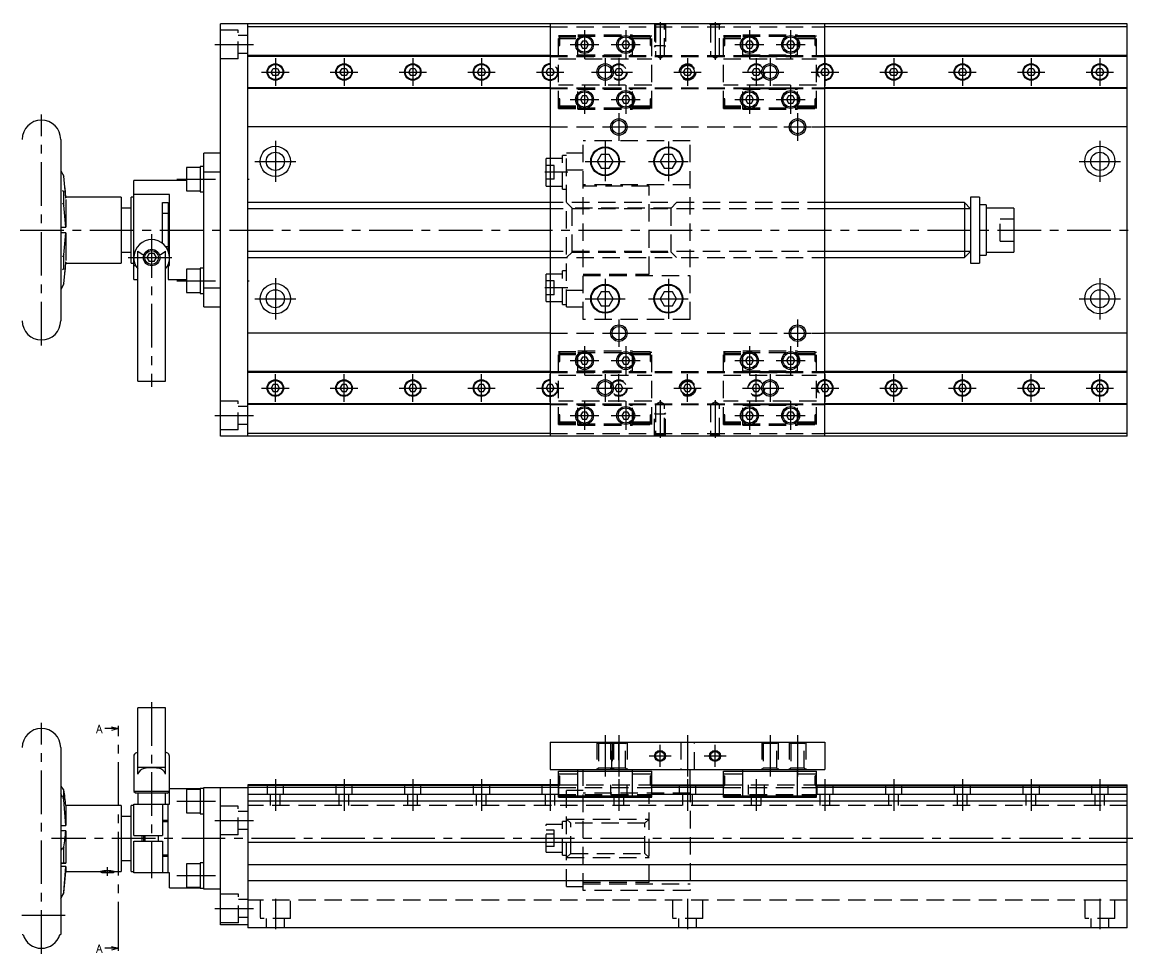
# Model space of a CAD drawing. Extents: x -2 to 669, y -8 to 347.
# Drawn here: x 264.4 to 668.5, y 8 to 347 of the extents above; entities that cross this region are included whole.
import ezdxf

# ---------------------------------------------------------------- set-up
doc = ezdxf.new("R2010")
doc.units = 0
doc.header["$LTSCALE"] = 0.5
doc.linetypes.add('CENTER', pattern=[50.8, 31.75, -6.35, 6.35, -6.35])
doc.linetypes.add('DASHED', pattern=[19.05, 12.7, -6.35])
for name, color, linetype in [('MSM_CENTER', 1, 'CENTER'), ('MSM_CONTINUOUS', 7, 'CONTINUOUS'), ('MSM_DASHED', 4, 'DASHED'), ('MSM_NARROW', 5, 'CONTINUOUS'), ('MSM_PART_NUMBER', 7, 'CONTINUOUS')]:
    doc.layers.add(name, color=color, linetype=linetype)
doc.styles.get("Standard").update_dxf_attribs({"font": 'txt.shx', "height": 3, "bigfont": 'bigfont.shx'})

msp = doc.modelspace()

# ---------------------------------------------------------------- linework, layer by layer
at = {"layer": 'MSM_CENTER'}
for p, q in [((469.03, 344.09), (469.03, 333.59)), ((484.03, 344.09), (484.03, 333.59)), ((496.53, 346.96), (496.53, 333.28)), ((516.53, 346.96), (516.53, 333.28)), ((529.03, 344.09), (529.03, 333.59)), ((544.03, 344.09), (544.03, 333.59)), ((460.1, 340.34), (459.55, 340.34)), ((493.5, 340.34), (492.95, 340.34)), ((520.1, 340.34), (519.55, 340.34)), ((553.5, 340.34), (552.95, 340.34)), ((334.53, 338.84), (348.53, 338.84)), ((463.78, 338.84), (474.28, 338.84)), ((478.78, 338.84), (489.28, 338.84)), ((523.78, 338.84), (534.28, 338.84)), ((538.78, 338.84), (549.28, 338.84)), ((356.53, 333.84), (356.53, 323.84)), ((381.53, 333.84), (381.53, 323.84)), ((406.53, 333.84), (406.53, 323.84)), ((431.53, 333.84), (431.53, 323.84)), ((456.53, 333.84), (456.53, 323.84)), ((476.53, 333.84), (476.53, 323.84)), ((481.53, 333.84), (481.53, 323.84)), ((506.53, 333.84), (506.53, 323.84)), ((531.53, 333.84), (531.53, 323.84)), ((536.53, 333.84), (536.53, 323.84)), ((556.53, 333.84), (556.53, 323.84)), ((581.53, 333.84), (581.53, 323.84)), ((606.53, 333.84), (606.53, 323.84)), ((631.53, 333.84), (631.53, 323.84)), ((656.53, 333.84), (656.53, 323.84)), ((351.53, 328.84), (361.53, 328.84)), ((376.53, 328.84), (386.53, 328.84)), ((401.53, 328.84), (411.53, 328.84)), ((426.53, 328.84), (436.53, 328.84)), ((451.53, 328.84), (461.53, 328.84)), ((471.53, 328.84), (486.53, 328.84)), ((501.53, 328.84), (511.53, 328.84)), ((526.53, 328.84), (541.53, 328.84)), ((551.53, 328.84), (561.53, 328.84)), ((576.53, 328.84), (586.53, 328.84)), ((601.53, 328.84), (611.53, 328.84)), ((626.53, 328.84), (636.53, 328.84)), ((651.53, 328.84), (661.53, 328.84)), ((469.03, 324.09), (469.03, 313.59)), ((484.03, 324.09), (484.03, 313.59)), ((529.03, 324.09), (529.03, 313.59)), ((544.03, 324.09), (544.03, 313.59)), ((460.1, 317.34), (459.55, 317.34)), ((463.78, 318.84), (474.28, 318.84)), ((478.78, 318.84), (489.28, 318.84)), ((493.5, 317.34), (492.95, 317.34)), ((520.1, 317.34), (519.55, 317.34)), ((523.78, 318.84), (534.28, 318.84)), ((538.78, 318.84), (549.28, 318.84)), ((553.5, 317.34), (552.95, 317.34)), ((271.43, 229.34), (271.43, 313.34)), ((481.53, 313.84), (481.53, 303.84)), ((546.53, 313.84), (546.53, 303.84)), ((476.53, 308.84), (486.53, 308.84)), ((541.53, 308.84), (551.53, 308.84)), ((356.53, 303.84), (356.53, 288.84)), ((476.53, 303.59), (476.53, 289.09)), ((499.53, 303.59), (499.53, 289.09)), ((656.53, 303.84), (656.53, 288.84)), ((349.03, 296.34), (364.03, 296.34)), ((469.28, 296.34), (483.78, 296.34)), ((492.28, 296.34), (506.78, 296.34)), ((649.03, 296.34), (664.03, 296.34)), ((462.9, 292.34), (454.65, 292.34)), ((320.7, 289.84), (334.7, 289.84)), ((346.53, 289.84), (347.03, 289.84)), ((212.88, 271.34), (668.53, 271.34)), ((311.53, 269.84), (311.53, 214.34)), ((303.03, 261.34), (320.03, 261.34)), ((320.7, 252.84), (334.7, 252.84)), ((346.53, 252.84), (347.03, 252.84)), ((356.53, 253.84), (356.53, 238.84)), ((476.53, 253.59), (476.53, 239.09)), ((499.53, 253.59), (499.53, 239.09)), ((656.53, 253.84), (656.53, 238.84)), ((462.9, 250.34), (454.65, 250.34)), ((349.03, 246.34), (364.03, 246.34)), ((469.28, 246.34), (483.78, 246.34)), ((492.28, 246.34), (506.78, 246.34)), ((649.03, 246.34), (664.03, 246.34)), ((481.53, 238.84), (481.53, 228.84)), ((546.53, 238.84), (546.53, 228.84)), ((476.53, 233.84), (486.53, 233.84)), ((541.53, 233.84), (551.53, 233.84)), ((469.03, 229.09), (469.03, 218.59)), ((484.03, 229.09), (484.03, 218.59)), ((529.03, 229.09), (529.03, 218.59)), ((544.03, 229.09), (544.03, 218.59)), ((460.1, 225.34), (459.55, 225.34)), ((463.78, 223.84), (474.28, 223.84)), ((478.78, 223.84), (489.28, 223.84)), ((493.5, 225.34), (492.95, 225.34)), ((520.1, 225.34), (519.55, 225.34)), ((523.78, 223.84), (534.28, 223.84)), ((538.78, 223.84), (549.28, 223.84)), ((553.5, 225.34), (552.95, 225.34)), ((356.53, 208.84), (356.53, 218.84)), ((381.53, 208.84), (381.53, 218.84)), ((406.53, 208.84), (406.53, 218.84)), ((431.53, 208.84), (431.53, 218.84)), ((456.53, 208.84), (456.53, 218.84)), ((476.53, 218.84), (476.53, 208.84)), ((481.53, 208.84), (481.53, 218.84)), ((506.53, 208.84), (506.53, 218.84)), ((531.53, 208.84), (531.53, 218.84)), ((536.53, 218.84), (536.53, 208.84)), ((556.53, 218.84), (556.53, 208.84)), ((581.53, 208.84), (581.53, 218.84)), ((606.53, 208.84), (606.53, 218.84)), ((631.53, 208.84), (631.53, 218.84)), ((656.53, 208.84), (656.53, 218.84)), ((351.53, 213.84), (361.53, 213.84)), ((376.53, 213.84), (386.53, 213.84)), ((401.53, 213.84), (411.53, 213.84)), ((426.53, 213.84), (436.53, 213.84)), ((451.53, 213.84), (461.53, 213.84)), ((471.53, 213.84), (486.53, 213.84)), ((501.53, 213.84), (511.53, 213.84)), ((526.53, 213.84), (541.53, 213.84)), ((551.53, 213.84), (561.53, 213.84)), ((576.53, 213.84), (586.53, 213.84)), ((601.53, 213.84), (611.53, 213.84)), ((626.53, 213.84), (636.53, 213.84)), ((651.53, 213.84), (661.53, 213.84)), ((469.03, 209.09), (469.03, 198.59)), ((484.03, 209.09), (484.03, 198.59)), ((496.53, 209.4), (496.53, 195.72)), ((516.53, 209.4), (516.53, 195.72)), ((529.03, 209.09), (529.03, 198.59)), ((544.03, 209.09), (544.03, 198.59)), ((334.53, 203.84), (348.53, 203.84)), ((460.1, 202.34), (459.55, 202.34)), ((463.78, 203.84), (474.28, 203.84)), ((478.78, 203.84), (489.28, 203.84)), ((493.5, 202.34), (492.95, 202.34)), ((520.1, 202.34), (519.55, 202.34)), ((523.78, 203.84), (534.28, 203.84)), ((538.78, 203.84), (549.28, 203.84)), ((553.5, 202.34), (552.95, 202.34)), ((311.53, 99.5), (311.53, 35.5)), ((271.43, 8), (271.43, 92)), ((299.43, 11.04), (299.43, 88.96)), ((476.53, 87.5), (476.53, 72.5)), ((481.53, 87.5), (481.53, 72.5)), ((506.53, 87.5), (506.53, 72.5)), ((536.53, 87.5), (536.53, 72.5)), ((546.53, 87.5), (546.53, 72.5)), ((496.53, 76), (496.53, 84)), ((516.53, 76), (516.53, 84)), ((492.53, 80), (500.53, 80)), ((512.53, 80), (520.53, 80)), ((356.53, 71.5), (356.53, 60)), ((381.53, 71.5), (381.53, 60)), ((406.53, 71.5), (406.53, 60)), ((431.53, 71.5), (431.53, 60)), ((456.53, 71.5), (456.53, 60)), ((460.1, 71), (459.55, 71)), ((481.53, 71.5), (481.53, 60)), ((493.5, 71), (492.95, 71)), ((506.53, 71.5), (506.53, 60)), ((520.1, 71), (519.55, 71)), ((531.53, 71.5), (531.53, 60)), ((553.5, 71), (552.95, 71)), ((556.53, 71.5), (556.53, 60)), ((581.53, 71.5), (581.53, 60)), ((606.53, 71.5), (606.53, 60)), ((631.53, 71.5), (631.53, 60)), ((656.53, 71.5), (656.53, 60)), ((320.7, 63.5), (334.7, 63.5)), ((334.53, 56.5), (348.53, 56.5)), ((668.53, 50), (275.13, 50)), ((295.43, 36.37), (295.43, 39.53)), ((320.7, 36.5), (334.7, 36.5)), ((334.53, 24.5), (348.58, 24.5)), ((356.53, 28), (356.53, 17)), ((506.53, 28), (506.53, 17)), ((656.53, 28), (656.53, 17)), ((213.43, 22), (280.43, 22))]:
    msp.add_line(p, q, dxfattribs=at)
at = {"layer": 'MSM_CONTINUOUS'}
for p, q in [((336.53, 196.34), (336.53, 346.34)), ((346.53, 346.34), (336.53, 346.34)), ((346.53, 196.34), (346.53, 346.34)), ((346.53, 346.29), (346.58, 346.29)), ((456.53, 345.34), (346.53, 345.34)), ((666.53, 346.34), (346.58, 346.34)), ((346.58, 346.34), (346.58, 346.29)), ((456.53, 346.34), (456.53, 196.34)), ((556.53, 196.34), (556.53, 346.34)), ((666.53, 345.34), (556.53, 345.34)), ((666.53, 196.34), (666.53, 346.34)), ((468.29, 340.12), (467.55, 338.84)), ((469.77, 340.12), (468.29, 340.12)), ((470.51, 338.84), (469.77, 340.12)), ((483.29, 340.12), (482.55, 338.84)), ((484.77, 340.12), (483.29, 340.12)), ((485.51, 338.84), (484.77, 340.12)), ((528.29, 340.12), (527.55, 338.84)), ((529.77, 340.12), (528.29, 340.12)), ((530.51, 338.84), (529.77, 340.12)), ((543.29, 340.12), (542.55, 338.84)), ((544.77, 340.12), (543.29, 340.12)), ((545.51, 338.84), (544.77, 340.12)), ((467.55, 338.84), (468.29, 337.56)), ((468.29, 337.56), (469.77, 337.56)), ((469.77, 337.56), (470.51, 338.84)), ((482.55, 338.84), (483.29, 337.56)), ((483.29, 337.56), (484.77, 337.56)), ((484.77, 337.56), (485.51, 338.84)), ((527.55, 338.84), (528.29, 337.56)), ((528.29, 337.56), (529.77, 337.56)), ((529.77, 337.56), (530.51, 338.84)), ((542.55, 338.84), (543.29, 337.56)), ((543.29, 337.56), (544.77, 337.56)), ((544.77, 337.56), (545.51, 338.84)), ((456.53, 334.84), (346.53, 334.84)), ((456.53, 334.54), (346.53, 334.54)), ((666.53, 334.84), (556.53, 334.84)), ((666.48, 334.54), (556.53, 334.54)), ((666.48, 322.84), (666.48, 334.84)), ((355.05, 328.84), (355.79, 330.12)), ((355.79, 327.56), (355.05, 328.84)), ((355.79, 330.12), (357.27, 330.12)), ((357.27, 327.56), (355.79, 327.56)), ((357.27, 330.12), (358.01, 328.84)), ((358.01, 328.84), (357.27, 327.56)), ((380.05, 328.84), (380.79, 330.12)), ((380.79, 327.56), (380.05, 328.84)), ((380.79, 330.12), (382.27, 330.12)), ((382.27, 327.56), (380.79, 327.56)), ((382.27, 330.12), (383.01, 328.84)), ((383.01, 328.84), (382.27, 327.56)), ((405.05, 328.84), (405.79, 330.12)), ((405.79, 327.56), (405.05, 328.84)), ((405.79, 330.12), (407.27, 330.12)), ((407.27, 327.56), (405.79, 327.56)), ((407.27, 330.12), (408.01, 328.84)), ((408.01, 328.84), (407.27, 327.56)), ((430.05, 328.84), (430.79, 330.12)), ((430.79, 327.56), (430.05, 328.84)), ((430.79, 330.12), (432.27, 330.12)), ((432.27, 327.56), (430.79, 327.56)), ((432.27, 330.12), (433.01, 328.84)), ((433.01, 328.84), (432.27, 327.56)), ((455.05, 328.84), (455.79, 330.12)), ((455.79, 327.56), (455.05, 328.84)), ((455.79, 330.12), (456.53, 330.12)), ((456.53, 327.56), (455.79, 327.56)), ((505.05, 328.84), (505.79, 330.12)), ((505.79, 327.56), (505.05, 328.84)), ((505.79, 330.12), (507.27, 330.12)), ((507.27, 327.56), (505.79, 327.56)), ((507.27, 330.12), (508.01, 328.84)), ((508.01, 328.84), (507.27, 327.56)), ((556.53, 330.12), (557.27, 330.12)), ((557.27, 327.56), (556.53, 327.56)), ((557.27, 330.12), (558.01, 328.84)), ((558.01, 328.84), (557.27, 327.56)), ((580.05, 328.84), (580.79, 330.12)), ((580.79, 327.56), (580.05, 328.84)), ((580.79, 330.12), (582.27, 330.12)), ((582.27, 327.56), (580.79, 327.56)), ((582.27, 330.12), (583.01, 328.84)), ((583.01, 328.84), (582.27, 327.56)), ((605.05, 328.84), (605.79, 330.12)), ((605.79, 327.56), (605.05, 328.84)), ((605.79, 330.12), (607.27, 330.12)), ((607.27, 327.56), (605.79, 327.56)), ((607.27, 330.12), (608.01, 328.84)), ((608.01, 328.84), (607.27, 327.56)), ((630.05, 328.84), (630.79, 330.12)), ((630.79, 327.56), (630.05, 328.84)), ((630.79, 330.12), (632.27, 330.12)), ((632.27, 327.56), (630.79, 327.56)), ((632.27, 330.12), (633.01, 328.84)), ((633.01, 328.84), (632.27, 327.56)), ((655.05, 328.84), (655.79, 330.12)), ((655.79, 327.56), (655.05, 328.84)), ((655.79, 330.12), (657.27, 330.12)), ((657.27, 327.56), (655.79, 327.56)), ((657.27, 330.12), (658.01, 328.84)), ((658.01, 328.84), (657.27, 327.56)), ((456.53, 323.14), (346.53, 323.14)), ((456.53, 322.84), (346.53, 322.84)), ((468.29, 320.12), (467.55, 318.84)), ((469.77, 320.12), (468.29, 320.12)), ((470.51, 318.84), (469.77, 320.12)), ((483.29, 320.12), (482.55, 318.84)), ((484.77, 320.12), (483.29, 320.12)), ((485.51, 318.84), (484.77, 320.12)), ((528.29, 320.12), (527.55, 318.84)), ((529.77, 320.12), (528.29, 320.12)), ((530.51, 318.84), (529.77, 320.12)), ((543.29, 320.12), (542.55, 318.84)), ((544.77, 320.12), (543.29, 320.12)), ((545.51, 318.84), (544.77, 320.12)), ((666.48, 323.14), (556.53, 323.14)), ((666.48, 322.84), (556.53, 322.84)), ((467.55, 318.84), (468.29, 317.56)), ((468.29, 317.56), (469.77, 317.56)), ((469.77, 317.56), (470.51, 318.84)), ((482.55, 318.84), (483.29, 317.56)), ((483.29, 317.56), (484.77, 317.56)), ((484.77, 317.56), (485.51, 318.84)), ((527.55, 318.84), (528.29, 317.56)), ((528.29, 317.56), (529.77, 317.56)), ((529.77, 317.56), (530.51, 318.84)), ((542.55, 318.84), (543.29, 317.56)), ((543.29, 317.56), (544.77, 317.56)), ((544.77, 317.56), (545.51, 318.84)), ((456.53, 308.84), (346.53, 308.84)), ((666.53, 308.84), (556.53, 308.84)), ((278.43, 304.34), (278.43, 238.34)), ((336.53, 299.34), (330.53, 299.34)), ((330.53, 243.34), (330.53, 299.34)), ((455.03, 287.34), (455.03, 297.34)), ((456.53, 297.34), (455.03, 297.34)), ((475.06, 298.88), (473.59, 296.34)), ((473.59, 296.34), (475.06, 293.8)), ((477.99, 298.88), (475.06, 298.88)), ((479.46, 296.34), (477.99, 298.88)), ((477.99, 293.8), (479.46, 296.34)), ((498.06, 298.88), (496.59, 296.34)), ((496.59, 296.34), (498.06, 293.8)), ((500.99, 298.88), (498.06, 298.88)), ((502.46, 296.34), (500.99, 298.88)), ((500.99, 293.8), (502.46, 296.34)), ((278.43, 292.94), (279.6, 290.94)), ((324.23, 294.09), (324.23, 285.59)), ((329.23, 294.09), (324.23, 294.09)), ((329.23, 294.44), (329.23, 285.24)), ((330.53, 294.44), (329.23, 294.44)), ((336.53, 292.36), (330.53, 292.36)), ((475.06, 293.8), (477.99, 293.8)), ((498.06, 293.8), (500.99, 293.8)), ((280.29, 283.02), (279.6, 290.94)), ((305.03, 253.37), (305.03, 289.34)), ((324.23, 289.34), (305.03, 289.34)), ((455.03, 287.34), (456.53, 287.34)), ((279.6, 285.35), (279.12, 285.65)), ((279.6, 280.38), (279.6, 285.35)), ((280.29, 283.34), (280, 286.71)), ((280.16, 283.02), (280.29, 283.02)), ((300.43, 283.34), (280.29, 283.34)), ((280.29, 283.34), (280.29, 283.02)), ((300.43, 283.34), (300.43, 259.34)), ((304.03, 259.34), (304.03, 283.34)), ((305.03, 283.34), (304.03, 283.34)), ((318.03, 284.29), (305.03, 284.29)), ((318.03, 258.39), (318.03, 284.29)), ((324.23, 285.59), (329.23, 285.59)), ((329.23, 285.24), (330.53, 285.24)), ((609.53, 283.34), (609.53, 259.34)), ((612.73, 283.34), (609.53, 283.34)), ((612.73, 283.34), (612.73, 259.34)), ((279.12, 281.21), (279.6, 280.38)), ((280.29, 272.34), (279.6, 280.38)), ((280.29, 282.4), (280.29, 272.34)), ((304.03, 279.34), (300.43, 279.34)), ((315.53, 266.46), (315.53, 281.34)), ((315.53, 281.34), (317.53, 281.34)), ((317.53, 281.34), (317.53, 263.84)), ((456.53, 281.34), (346.53, 281.34)), ((607.28, 281.34), (556.53, 281.34)), ((609.53, 279.09), (607.28, 281.34)), ((607.28, 281.34), (607.28, 261.34)), ((615.23, 280.54), (612.73, 280.54)), ((615.23, 280.54), (615.23, 262.14)), ((625.23, 279.34), (615.23, 279.34)), ((625.23, 279.34), (625.23, 263.34)), ((317.53, 277.34), (315.53, 277.34)), ((278.43, 272.34), (280.29, 272.34)), ((280.29, 270.33), (278.43, 270.33)), ((279.6, 262.29), (280.29, 270.33)), ((280.29, 270.33), (280.29, 260.28)), ((300.43, 263.34), (304.03, 263.34)), ((306.53, 216.34), (306.53, 263.67)), ((310.66, 262.84), (309.8, 261.34)), ((312.39, 262.84), (310.66, 262.84)), ((313.26, 261.34), (312.39, 262.84)), ((316.53, 216.34), (316.53, 263.67)), ((316.65, 265.34), (317.53, 265.34)), ((607.28, 261.34), (609.53, 263.59)), ((615.23, 263.34), (625.23, 263.34)), ((279.6, 262.29), (279.12, 261.47)), ((279.6, 257.33), (279.6, 262.29)), ((279.6, 251.74), (280.29, 259.34)), ((280, 255.97), (280.29, 259.66)), ((280.29, 259.66), (280.16, 259.66)), ((280.29, 259.66), (280.29, 259.34)), ((280.29, 259.34), (300.43, 259.34)), ((304.03, 259.34), (305.03, 259.34)), ((309.8, 261.34), (310.66, 259.84)), ((312.39, 259.84), (310.66, 259.84)), ((312.39, 259.84), (313.26, 261.34)), ((317.53, 258.84), (317.53, 253.34)), ((346.53, 261.34), (456.53, 261.34)), ((556.53, 261.34), (607.28, 261.34)), ((609.53, 259.34), (612.73, 259.34)), ((612.73, 262.14), (615.23, 262.14)), ((279.12, 257.03), (279.6, 257.33)), ((305.03, 258.39), (305.74, 258.39)), ((317.53, 258.39), (318.03, 258.39)), ((324.23, 257.09), (324.23, 248.59)), ((329.23, 257.09), (324.23, 257.09)), ((329.23, 257.44), (329.23, 248.24)), ((330.53, 257.44), (329.23, 257.44)), ((455.03, 245.34), (455.03, 255.34)), ((456.53, 255.34), (455.03, 255.34)), ((279.6, 251.74), (278.43, 249.74)), ((305.03, 253.37), (306.53, 253.37)), ((317.53, 253.34), (324.23, 253.34)), ((324.23, 248.59), (329.23, 248.59)), ((329.23, 248.24), (330.53, 248.24)), ((330.53, 250.32), (336.53, 250.32)), ((475.06, 248.88), (473.59, 246.34)), ((477.99, 248.88), (475.06, 248.88)), ((479.46, 246.34), (477.99, 248.88)), ((498.06, 248.88), (496.59, 246.34)), ((500.99, 248.88), (498.06, 248.88)), ((502.46, 246.34), (500.99, 248.88)), ((330.53, 243.34), (336.53, 243.34)), ((455.03, 245.34), (456.53, 245.34)), ((473.59, 246.34), (475.06, 243.8)), ((475.06, 243.8), (477.99, 243.8)), ((477.99, 243.8), (479.46, 246.34)), ((496.59, 246.34), (498.06, 243.8)), ((498.06, 243.8), (500.99, 243.8)), ((500.99, 243.8), (502.46, 246.34)), ((456.53, 233.84), (346.53, 233.84)), ((666.53, 233.84), (556.53, 233.84)), ((468.29, 225.12), (467.55, 223.84)), ((467.55, 223.84), (468.29, 222.56)), ((469.77, 225.12), (468.29, 225.12)), ((468.29, 222.56), (469.77, 222.56)), ((470.51, 223.84), (469.77, 225.12)), ((469.77, 222.56), (470.51, 223.84)), ((483.29, 225.12), (482.55, 223.84)), ((482.55, 223.84), (483.29, 222.56)), ((484.77, 225.12), (483.29, 225.12)), ((483.29, 222.56), (484.77, 222.56)), ((485.51, 223.84), (484.77, 225.12)), ((484.77, 222.56), (485.51, 223.84)), ((528.29, 225.12), (527.55, 223.84)), ((527.55, 223.84), (528.29, 222.56)), ((529.77, 225.12), (528.29, 225.12)), ((528.29, 222.56), (529.77, 222.56)), ((530.51, 223.84), (529.77, 225.12)), ((529.77, 222.56), (530.51, 223.84)), ((543.29, 225.12), (542.55, 223.84)), ((542.55, 223.84), (543.29, 222.56)), ((544.77, 225.12), (543.29, 225.12)), ((543.29, 222.56), (544.77, 222.56)), ((545.51, 223.84), (544.77, 225.12)), ((544.77, 222.56), (545.51, 223.84)), ((456.53, 219.84), (346.53, 219.84)), ((456.53, 219.54), (346.53, 219.54)), ((666.48, 219.84), (556.53, 219.84)), ((666.48, 219.54), (556.53, 219.54)), ((666.48, 207.84), (666.48, 219.84)), ((306.53, 216.34), (316.53, 216.34)), ((355.79, 215.12), (355.05, 213.84)), ((357.27, 215.12), (355.79, 215.12)), ((358.01, 213.84), (357.27, 215.12)), ((380.79, 215.12), (380.05, 213.84)), ((382.27, 215.12), (380.79, 215.12)), ((383.01, 213.84), (382.27, 215.12)), ((405.79, 215.12), (405.05, 213.84)), ((407.27, 215.12), (405.79, 215.12)), ((408.01, 213.84), (407.27, 215.12)), ((430.79, 215.12), (430.05, 213.84)), ((432.27, 215.12), (430.79, 215.12)), ((433.01, 213.84), (432.27, 215.12)), ((455.79, 215.12), (455.05, 213.84)), ((456.53, 215.12), (455.79, 215.12)), ((505.79, 215.12), (505.05, 213.84)), ((507.27, 215.12), (505.79, 215.12)), ((508.01, 213.84), (507.27, 215.12)), ((557.27, 215.12), (556.53, 215.12)), ((558.01, 213.84), (557.27, 215.12)), ((580.79, 215.12), (580.05, 213.84)), ((582.27, 215.12), (580.79, 215.12)), ((583.01, 213.84), (582.27, 215.12)), ((605.79, 215.12), (605.05, 213.84)), ((607.27, 215.12), (605.79, 215.12)), ((608.01, 213.84), (607.27, 215.12)), ((630.79, 215.12), (630.05, 213.84)), ((632.27, 215.12), (630.79, 215.12)), ((633.01, 213.84), (632.27, 215.12)), ((655.79, 215.12), (655.05, 213.84)), ((657.27, 215.12), (655.79, 215.12)), ((658.01, 213.84), (657.27, 215.12)), ((355.05, 213.84), (355.79, 212.56)), ((355.79, 212.56), (357.27, 212.56)), ((357.27, 212.56), (358.01, 213.84)), ((380.05, 213.84), (380.79, 212.56)), ((380.79, 212.56), (382.27, 212.56)), ((382.27, 212.56), (383.01, 213.84)), ((405.05, 213.84), (405.79, 212.56)), ((405.79, 212.56), (407.27, 212.56)), ((407.27, 212.56), (408.01, 213.84)), ((430.05, 213.84), (430.79, 212.56)), ((430.79, 212.56), (432.27, 212.56)), ((432.27, 212.56), (433.01, 213.84)), ((455.05, 213.84), (455.79, 212.56)), ((455.79, 212.56), (456.53, 212.56)), ((505.05, 213.84), (505.79, 212.56)), ((505.79, 212.56), (507.27, 212.56)), ((507.27, 212.56), (508.01, 213.84)), ((556.53, 212.56), (557.27, 212.56)), ((557.27, 212.56), (558.01, 213.84)), ((580.05, 213.84), (580.79, 212.56)), ((580.79, 212.56), (582.27, 212.56)), ((582.27, 212.56), (583.01, 213.84)), ((605.05, 213.84), (605.79, 212.56)), ((605.79, 212.56), (607.27, 212.56)), ((607.27, 212.56), (608.01, 213.84)), ((630.05, 213.84), (630.79, 212.56)), ((630.79, 212.56), (632.27, 212.56)), ((632.27, 212.56), (633.01, 213.84)), ((655.05, 213.84), (655.79, 212.56)), ((655.79, 212.56), (657.27, 212.56)), ((657.27, 212.56), (658.01, 213.84)), ((456.53, 208.14), (346.53, 208.14)), ((456.53, 207.84), (346.53, 207.84)), ((666.48, 208.14), (556.53, 208.14)), ((666.53, 207.84), (556.53, 207.84)), ((468.29, 205.12), (467.55, 203.84)), ((467.55, 203.84), (468.29, 202.56)), ((469.77, 205.12), (468.29, 205.12)), ((468.29, 202.56), (469.77, 202.56)), ((470.51, 203.84), (469.77, 205.12)), ((469.77, 202.56), (470.51, 203.84)), ((483.29, 205.12), (482.55, 203.84)), ((482.55, 203.84), (483.29, 202.56)), ((484.77, 205.12), (483.29, 205.12)), ((483.29, 202.56), (484.77, 202.56)), ((485.51, 203.84), (484.77, 205.12)), ((484.77, 202.56), (485.51, 203.84)), ((528.29, 205.12), (527.55, 203.84)), ((527.55, 203.84), (528.29, 202.56)), ((529.77, 205.12), (528.29, 205.12)), ((528.29, 202.56), (529.77, 202.56)), ((530.51, 203.84), (529.77, 205.12)), ((529.77, 202.56), (530.51, 203.84)), ((543.29, 205.12), (542.55, 203.84)), ((542.55, 203.84), (543.29, 202.56)), ((544.77, 205.12), (543.29, 205.12)), ((543.29, 202.56), (544.77, 202.56)), ((545.51, 203.84), (544.77, 205.12)), ((544.77, 202.56), (545.51, 203.84)), ((346.53, 196.34), (336.53, 196.34)), ((456.53, 197.34), (346.53, 197.34)), ((346.58, 196.39), (346.53, 196.39)), ((346.58, 196.39), (346.58, 196.34)), ((666.53, 196.34), (346.58, 196.34)), ((666.53, 197.34), (556.53, 197.34)), ((306.53, 73.36), (306.53, 97.5)), ((316.53, 97.5), (306.53, 97.5)), ((316.53, 73.36), (316.53, 97.5)), ((456.53, 85), (456.53, 75)), ((456.53, 85), (556.53, 85)), ((556.53, 85), (556.53, 75)), ((278.43, 83), (278.43, 15)), ((305.03, 79.87), (305.03, 67)), ((318.03, 62.5), (318.03, 79.87)), ((306.53, 75.92), (316.53, 75.92)), ((456.53, 75), (556.53, 75)), ((459.58, 74.5), (493.48, 74.5)), ((459.58, 65), (459.58, 74.5)), ((459.58, 73.5), (466.58, 73.5)), ((459.58, 72.8), (460.08, 72.8)), ((460.08, 69.2), (460.08, 72.8)), ((466.58, 65), (466.58, 75)), ((486.48, 65), (486.48, 75)), ((486.48, 73.5), (493.48, 73.5)), ((492.98, 69.2), (492.98, 72.8)), ((493.48, 72.8), (492.98, 72.8)), ((493.48, 65), (493.48, 74.5)), ((507.53, 69.5), (507.53, 75)), ((519.58, 65), (519.58, 74.5)), ((519.58, 74.5), (553.48, 74.5)), ((519.58, 73.5), (526.58, 73.5)), ((519.58, 72.8), (520.08, 72.8)), ((520.08, 69.2), (520.08, 72.8)), ((526.58, 65), (526.58, 75)), ((546.48, 65), (546.48, 75)), ((546.48, 73.5), (553.48, 73.5)), ((553.48, 72.8), (552.98, 72.8)), ((552.98, 69.2), (552.98, 72.8)), ((553.48, 65), (553.48, 74.5)), ((460.08, 69.5), (346.53, 69.5)), ((346.53, 69.5), (346.53, 17.5)), ((460.08, 69.2), (346.53, 69.2)), ((460.08, 72.5), (459.58, 72.5)), ((460.08, 69.2), (459.58, 69.2)), ((493.48, 72.5), (492.98, 72.5)), ((492.98, 69.5), (520.08, 69.5)), ((492.98, 69.2), (520.08, 69.2)), ((492.98, 69.2), (493.48, 69.2)), ((520.08, 72.5), (519.58, 72.5)), ((520.08, 69.2), (519.58, 69.2)), ((553.48, 72.5), (552.98, 72.5)), ((552.98, 69.5), (666.48, 69.5)), ((552.98, 69.2), (666.48, 69.2)), ((666.48, 63.5), (666.48, 69.5)), ((279.6, 67.67), (279.12, 68.26)), ((279.12, 65.03), (279.6, 64.06)), ((279.6, 64.06), (279.6, 67.67)), ((305.03, 67), (305.89, 66.5)), ((318.03, 67), (305.03, 67)), ((317.16, 66.5), (305.89, 66.5)), ((306.53, 66.5), (306.53, 62.5)), ((316.53, 62.5), (316.53, 66.5)), ((317.16, 66.5), (318.03, 67)), ((329.23, 68), (318.03, 68)), ((329.23, 67.75), (324.23, 67.75)), ((324.23, 67.75), (324.23, 59.25)), ((330.53, 68.1), (329.23, 68.1)), ((329.23, 68.1), (329.23, 58.9)), ((330.53, 31.5), (330.53, 68.5)), ((330.53, 68.5), (346.53, 68.5)), ((336.53, 18.5), (336.53, 68.5)), ((459.58, 68.55), (346.53, 68.55)), ((459.58, 65.95), (346.53, 65.95)), ((459.58, 65.5), (493.48, 65.5)), ((459.58, 65), (493.48, 65)), ((519.58, 68.55), (493.48, 68.55)), ((519.58, 65.95), (493.48, 65.95)), ((519.58, 65.5), (553.48, 65.5)), ((519.58, 65), (553.48, 65)), ((666.48, 68.55), (553.48, 68.55)), ((666.48, 65.95), (553.48, 65.95)), ((280.29, 54.65), (279.6, 64.06)), ((300.43, 62), (280.29, 62)), ((280.29, 61.96), (280.29, 54.65)), ((300.43, 62), (300.43, 38)), ((304.03, 38), (304.03, 62)), ((305.03, 62), (304.03, 62)), ((305.03, 51), (305.03, 62.5)), ((305.03, 62.5), (318.03, 62.5)), ((315.53, 62.5), (315.53, 51)), ((317.53, 37.5), (317.53, 62.5)), ((666.53, 63.5), (346.53, 63.5)), ((666.53, 17.5), (666.53, 63.5)), ((304.03, 58), (300.43, 58)), ((315.53, 56.63), (317.53, 56.63)), ((324.23, 59.25), (329.23, 59.25)), ((329.23, 58.9), (330.53, 58.9)), ((278.43, 54.65), (280.29, 54.65)), ((280.29, 52.74), (278.43, 52.74)), ((280.29, 52.74), (280.29, 40.92)), ((317.53, 56), (315.53, 56)), ((305.03, 51), (315.53, 51)), ((305.03, 37.5), (305.03, 49)), ((305.03, 49), (315.53, 49)), ((308.03, 49), (308.03, 51)), ((308.53, 51), (308.53, 49)), ((309.03, 51), (309.03, 49)), ((314.03, 49), (314.03, 51)), ((315.53, 49), (315.53, 37.5)), ((666.53, 48.5), (346.53, 48.5)), ((279.6, 46.86), (279.12, 46.25)), ((279.6, 41.02), (279.6, 46.86)), ((346.58, 47.81), (346.53, 47.81)), ((346.58, 47.81), (346.58, 40.5)), ((278.58, 40.92), (280.29, 40.92)), ((279.1, 41.03), (279.6, 41.02)), ((300.43, 42), (304.03, 42)), ((315.53, 44), (317.53, 44)), ((317.53, 43.37), (315.53, 43.37)), ((329.23, 40.75), (324.23, 40.75)), ((324.23, 40.75), (324.23, 32.25)), ((330.53, 41.1), (329.23, 41.1)), ((329.23, 41.1), (329.23, 31.9)), ((346.53, 40.5), (666.53, 40.5)), ((280.29, 39.74), (278.43, 39.74)), ((279.6, 30.39), (280.29, 39.74)), ((279.6, 30.15), (280.29, 38)), ((280.29, 39.74), (280.29, 38)), ((280.29, 38), (292.93, 38)), ((292.93, 38), (292.93, 37.86)), ((292.93, 37.86), (293.37, 37.6)), ((292.93, 37.86), (297.93, 37.86)), ((293.37, 37.6), (297.48, 37.6)), ((297.48, 37.6), (297.93, 37.86)), ((297.92, 38), (300.43, 38)), ((297.93, 37.86), (297.93, 38)), ((304.03, 38), (305.03, 38)), ((318.03, 37.5), (305.03, 37.5)), ((318.03, 32), (318.03, 37.5)), ((666.53, 34.5), (346.53, 34.5)), ((346.58, 34.5), (346.58, 17.5)), ((279.12, 29.43), (278.43, 28.1)), ((279.6, 30.39), (279.12, 29.43)), ((279.6, 30.15), (279.6, 30.39)), ((318.03, 32), (329.23, 32)), ((324.23, 32.25), (329.23, 32.25)), ((329.23, 31.9), (330.53, 31.9)), ((336.53, 31.5), (330.53, 31.5)), ((346.53, 18.5), (336.53, 18.5)), ((666.53, 17.5), (346.53, 17.5)), ((264.43, 15), (264.71, 15)), ((278.14, 15), (278.43, 15))]:
    msp.add_line(p, q, dxfattribs=at)
for centre, radius in [((469.03, 338.84), 3.25), ((469.03, 338.84), 2.75), ((484.03, 338.84), 3.25), ((484.03, 338.84), 2.75), ((529.03, 338.84), 3.25), ((529.03, 338.84), 2.75), ((544.03, 338.84), 3.25), ((544.03, 338.84), 2.75), ((356.53, 328.84), 3), ((356.53, 328.84), 2.75), ((381.53, 328.84), 3), ((381.53, 328.84), 2.75), ((406.53, 328.84), 3), ((406.53, 328.84), 2.75), ((431.53, 328.84), 3), ((431.53, 328.84), 2.75), ((581.53, 328.84), 3), ((581.53, 328.84), 2.75), ((606.53, 328.84), 3), ((606.53, 328.84), 2.75), ((631.53, 328.84), 3), ((631.53, 328.84), 2.75), ((656.53, 328.84), 3), ((656.53, 328.84), 2.75), ((476.53, 328.84), 2.46), ((506.53, 328.84), 2.5), ((536.53, 328.84), 2.46), ((469.03, 318.84), 3.25), ((469.03, 318.84), 2.75), ((484.03, 318.84), 3.25), ((484.03, 318.84), 2.75), ((529.03, 318.84), 3.25), ((529.03, 318.84), 2.75), ((544.03, 318.84), 3.25), ((544.03, 318.84), 2.75), ((481.53, 308.84), 2.46), ((546.53, 308.84), 2.46), ((356.53, 296.34), 5.5), ((356.53, 296.34), 3.3), ((476.53, 296.34), 5.25), ((476.53, 296.34), 5), ((499.53, 296.34), 5.25), ((499.53, 296.34), 5), ((656.53, 296.34), 5.5), ((656.53, 296.34), 3.3), ((311.53, 261.34), 3), ((311.53, 261.34), 2.5), ((356.53, 246.34), 5.5), ((476.53, 246.34), 5.25), ((476.53, 246.34), 5), ((499.53, 246.34), 5.25), ((499.53, 246.34), 5), ((656.53, 246.34), 5.5), ((356.53, 246.34), 3.3), ((656.53, 246.34), 3.3), ((481.53, 233.84), 2.46), ((546.53, 233.84), 2.46), ((469.03, 223.84), 3.25), ((469.03, 223.84), 2.75), ((484.03, 223.84), 3.25), ((484.03, 223.84), 2.75), ((529.03, 223.84), 3.25), ((529.03, 223.84), 2.75), ((544.03, 223.84), 3.25), ((544.03, 223.84), 2.75), ((356.53, 213.84), 3), ((356.53, 213.84), 2.75), ((381.53, 213.84), 3), ((381.53, 213.84), 2.75), ((406.53, 213.84), 3), ((406.53, 213.84), 2.75), ((431.53, 213.84), 3), ((431.53, 213.84), 2.75), ((476.53, 213.84), 2.46), ((506.53, 213.84), 2.5), ((536.53, 213.84), 2.46), ((581.53, 213.84), 3), ((581.53, 213.84), 2.75), ((606.53, 213.84), 3), ((606.53, 213.84), 2.75), ((631.53, 213.84), 3), ((631.53, 213.84), 2.75), ((656.53, 213.84), 3), ((656.53, 213.84), 2.75), ((469.03, 203.84), 3.25), ((469.03, 203.84), 2.75), ((484.03, 203.84), 3.25), ((484.03, 203.84), 2.75), ((529.03, 203.84), 3.25), ((529.03, 203.84), 2.75), ((544.03, 203.84), 3.25), ((544.03, 203.84), 2.75), ((496.53, 80), 1.62), ((516.53, 80), 1.62)]:
    msp.add_circle(centre, radius, dxfattribs=at)
for centre, radius, start, end in [((456.53, 328.84), 3, 90, 270), ((456.53, 328.84), 2.75, 90, 270), ((556.53, 328.84), 3, 270, 90), ((556.53, 328.84), 2.75, 270, 90), ((271.43, 304.34), 7, 0.0123, 180), ((311.53, 261.34), 6.5, 320.2849, 219.7151), ((311.39, 268.95), 7.17, 227.3363, 247.8884), ((311.67, 268.95), 7.17, 292.1116, 312.6637), ((271.43, 238.34), 7, 180, 359.9877), ((456.53, 213.84), 3, 90, 270), ((456.53, 213.84), 2.75, 90, 270), ((556.53, 213.84), 3, 270, 90), ((556.53, 213.84), 2.75, 270, 90), ((271.43, 83), 7, 0.0123, 180), ((306.33, 79.87), 1.3, 104.5706, 180), ((311.53, 59.86), 21.97, 103.1548, 104.5706), ((311.53, 59.86), 21.97, 75.4294, 76.8452), ((316.73, 79.87), 1.3, 0, 75.4294), ((309.4, 72.48), 3, 100.4873, 163.0346), ((311.52, 62.13), 13.57, 79.6693, 101.3236), ((313.61, 72.44), 3.06, 17.4567, 83.5479), ((289.44, 76.68), 13.32, 214.254, 219.2372), ((267.64, 59.27), 12.85, 26.6479, 32.8857), ((113.76, 44.84), 167.41, 5.8834, 7.8375), ((102.48, 70.52), 178.7, 352.3917, 354.2904), ((276.87, 48), 2.85, 303.1221, 322.1721), ((279.13, 39.56), 1.47, 91.4331, 118.6545), ((277.45, 24.79), 16.38, 80.0215, 82.4525), ((295.43, 26.22), 12.04, 78.0142, 101.9858), ((102.8, 123.65), 200, 331.4157, 332.1288), ((271.43, 17), 7, 196.3896, 343.5917)]:
    msp.add_arc(centre, radius, start, end, dxfattribs=at)
at = {"layer": 'MSM_DASHED'}
for p, q in [((343.06, 344.09), (336.46, 344.09)), ((343.06, 333.59), (343.06, 344.09)), ((456.53, 345.34), (556.53, 345.34)), ((494.53, 346.34), (494.91, 345.96)), ((494.53, 346.34), (494.53, 338.34)), ((494.91, 345.96), (494.91, 334.84)), ((498.15, 345.96), (494.91, 345.96)), ((498.15, 345.96), (498.53, 346.34)), ((498.15, 334.84), (498.15, 345.96)), ((498.53, 346.34), (498.53, 338.34)), ((514.53, 346.34), (514.91, 345.96)), ((514.91, 345.96), (514.91, 334.84)), ((518.15, 345.96), (514.91, 345.96)), ((518.15, 345.96), (518.53, 346.34)), ((518.15, 334.84), (518.15, 345.96)), ((346.46, 342.14), (343.06, 342.14)), ((459.58, 315.59), (459.58, 342.09)), ((459.58, 342.09), (466.58, 342.09)), ((460.08, 341.84), (459.58, 341.84)), ((459.58, 341.59), (466.58, 341.59)), ((459.58, 341.09), (466.58, 341.09)), ((460.08, 340.34), (459.58, 340.34)), ((460.08, 338.54), (460.08, 342.09)), ((466.58, 342.34), (486.48, 342.34)), ((466.58, 334.59), (466.58, 342.34)), ((466.58, 341.84), (486.48, 341.84)), ((486.48, 334.59), (486.48, 342.34)), ((486.48, 342.09), (493.48, 342.09)), ((486.48, 341.59), (493.48, 341.59)), ((486.48, 341.09), (493.48, 341.09)), ((492.98, 338.54), (492.98, 342.09)), ((493.48, 341.84), (492.98, 341.84)), ((492.98, 340.34), (493.48, 340.34)), ((493.48, 315.59), (493.48, 342.09)), ((519.58, 342.09), (526.58, 342.09)), ((519.58, 315.59), (519.58, 342.09)), ((520.08, 341.84), (519.58, 341.84)), ((519.58, 341.59), (526.58, 341.59)), ((519.58, 341.09), (526.58, 341.09)), ((520.08, 340.34), (519.58, 340.34)), ((520.08, 338.54), (520.08, 342.09)), ((526.58, 342.34), (546.48, 342.34)), ((526.58, 334.59), (526.58, 342.34)), ((526.58, 341.84), (546.48, 341.84)), ((546.48, 334.59), (546.48, 342.34)), ((546.48, 342.09), (553.48, 342.09)), ((546.48, 341.59), (553.48, 341.59)), ((546.48, 341.09), (553.48, 341.09)), ((552.98, 338.54), (552.98, 342.09)), ((553.48, 341.84), (552.98, 341.84)), ((552.98, 340.34), (553.48, 340.34)), ((553.48, 315.59), (553.48, 342.09)), ((346.46, 335.54), (343.06, 335.54)), ((459.58, 338.84), (460.08, 338.84)), ((459.58, 338.54), (460.08, 338.54)), ((492.98, 338.84), (493.48, 338.84)), ((492.98, 338.54), (493.48, 338.54)), ((498.53, 338.34), (494.53, 338.34)), ((494.91, 337.84), (494.53, 338.34)), ((498.15, 337.84), (498.53, 338.34)), ((519.58, 338.84), (520.08, 338.84)), ((519.58, 338.54), (520.08, 338.54)), ((552.98, 338.84), (553.48, 338.84)), ((552.98, 338.54), (553.48, 338.54)), ((343.06, 333.59), (336.46, 333.59)), ((456.53, 334.84), (556.53, 334.84)), ((456.53, 334.54), (556.53, 334.54)), ((456.53, 331.99), (456.53, 325.69)), ((459.58, 333.59), (493.48, 333.59)), ((466.58, 335.09), (486.48, 335.09)), ((466.58, 334.59), (486.48, 334.59)), ((494.91, 334.84), (496.53, 333.9)), ((496.53, 333.9), (498.15, 334.84)), ((514.91, 334.84), (516.53, 333.9)), ((516.53, 333.9), (518.15, 334.84)), ((519.58, 333.59), (553.48, 333.59)), ((526.58, 335.09), (546.48, 335.09)), ((526.58, 334.59), (546.48, 334.59)), ((456.53, 330.12), (457.27, 330.12)), ((457.27, 327.56), (456.53, 327.56)), ((457.27, 330.12), (458.01, 328.84)), ((458.01, 328.84), (457.27, 327.56)), ((480.05, 328.84), (480.79, 330.12)), ((480.79, 327.56), (480.05, 328.84)), ((480.79, 330.12), (482.27, 330.12)), ((482.27, 327.56), (480.79, 327.56)), ((482.27, 330.12), (483.01, 328.84)), ((483.01, 328.84), (482.27, 327.56)), ((530.05, 328.84), (530.79, 330.12)), ((530.79, 327.56), (530.05, 328.84)), ((530.79, 330.12), (532.27, 330.12)), ((532.27, 327.56), (530.79, 327.56)), ((532.27, 330.12), (533.01, 328.84)), ((533.01, 328.84), (532.27, 327.56)), ((555.05, 328.84), (555.79, 330.12)), ((555.79, 327.56), (555.05, 328.84)), ((555.79, 330.12), (556.53, 330.12)), ((556.53, 327.56), (555.79, 327.56)), ((493.48, 324.09), (459.58, 324.09)), ((553.48, 324.09), (519.58, 324.09)), ((456.53, 323.14), (556.53, 323.14)), ((456.53, 322.84), (556.53, 322.84)), ((466.58, 323.09), (486.48, 323.09)), ((466.58, 315.34), (466.58, 323.09)), ((466.58, 322.59), (486.48, 322.59)), ((486.48, 315.34), (486.48, 323.09)), ((526.58, 323.09), (546.48, 323.09)), ((526.58, 315.34), (526.58, 323.09)), ((526.58, 322.59), (546.48, 322.59)), ((546.48, 315.34), (546.48, 323.09)), ((460.08, 319.14), (459.58, 319.14)), ((460.08, 318.84), (459.58, 318.84)), ((460.08, 317.34), (459.58, 317.34)), ((459.58, 316.59), (466.58, 316.59)), ((459.58, 316.09), (466.58, 316.09)), ((459.58, 315.84), (460.08, 315.84)), ((459.58, 315.59), (466.58, 315.59)), ((460.08, 315.59), (460.08, 319.14)), ((466.58, 315.84), (486.48, 315.84)), ((466.58, 315.34), (486.48, 315.34)), ((486.48, 316.59), (493.48, 316.59)), ((486.48, 316.09), (493.48, 316.09)), ((486.48, 315.59), (493.48, 315.59)), ((492.98, 315.59), (492.98, 319.14)), ((493.48, 319.14), (492.98, 319.14)), ((493.48, 318.84), (492.98, 318.84)), ((492.98, 317.34), (493.48, 317.34)), ((492.98, 315.84), (493.48, 315.84)), ((520.08, 319.14), (519.58, 319.14)), ((520.08, 318.84), (519.58, 318.84)), ((520.08, 317.34), (519.58, 317.34)), ((519.58, 316.59), (526.58, 316.59)), ((519.58, 316.09), (526.58, 316.09)), ((519.58, 315.84), (520.08, 315.84)), ((519.58, 315.59), (526.58, 315.59)), ((520.08, 315.59), (520.08, 319.14)), ((526.58, 315.84), (546.48, 315.84)), ((526.58, 315.34), (546.48, 315.34)), ((546.48, 316.59), (553.48, 316.59)), ((546.48, 316.09), (553.48, 316.09)), ((546.48, 315.59), (553.48, 315.59)), ((552.98, 315.59), (552.98, 319.14)), ((553.48, 319.14), (552.98, 319.14)), ((553.48, 318.84), (552.98, 318.84)), ((552.98, 317.34), (553.48, 317.34)), ((552.98, 315.84), (553.48, 315.84)), ((456.53, 308.84), (556.53, 308.84)), ((507.53, 303.84), (468.53, 303.84)), ((468.53, 238.84), (468.53, 303.84)), ((507.53, 238.84), (507.53, 303.84)), ((468.53, 299.34), (462.53, 299.34)), ((462.53, 243.34), (462.53, 299.34)), ((461.03, 297.34), (456.53, 297.34)), ((461.03, 286.24), (461.03, 298.44)), ((462.53, 298.44), (461.03, 298.44)), ((458.03, 294.88), (455.03, 294.88)), ((458.03, 292.34), (455.03, 292.34)), ((458.03, 289.8), (458.03, 294.88)), ((462.53, 293.2), (468.53, 293.2)), ((458.03, 289.8), (455.03, 289.8)), ((456.53, 287.34), (461.03, 287.34)), ((507.53, 287.84), (468.53, 287.84)), ((492.53, 287.34), (468.53, 287.34)), ((492.53, 255.34), (492.53, 287.34)), ((461.03, 286.24), (462.53, 286.24)), ((556.53, 281.34), (456.53, 281.34)), ((556.53, 279.09), (456.53, 279.09)), ((464.53, 279.34), (462.53, 281.34)), ((500.53, 279.34), (464.53, 279.34)), ((464.53, 263.34), (464.53, 279.34)), ((502.53, 281.34), (500.53, 279.34)), ((500.53, 263.34), (500.53, 279.34)), ((620.23, 275.4), (625.23, 275.4)), ((620.23, 267.28), (620.23, 275.4)), ((620.23, 271.34), (625.23, 271.34)), ((620.23, 267.28), (625.23, 267.28)), ((556.53, 263.59), (456.53, 263.59)), ((462.53, 261.34), (464.53, 263.34)), ((464.53, 263.34), (500.53, 263.34)), ((500.53, 263.34), (502.53, 261.34)), ((456.53, 261.34), (556.53, 261.34)), ((461.03, 255.34), (456.53, 255.34)), ((461.03, 244.24), (461.03, 256.44)), ((462.53, 256.44), (461.03, 256.44)), ((468.53, 255.34), (492.53, 255.34)), ((468.53, 254.84), (507.53, 254.84)), ((458.03, 252.88), (455.03, 252.88)), ((458.03, 247.8), (458.03, 252.88)), ((458.03, 250.34), (455.03, 250.34)), ((458.03, 247.8), (455.03, 247.8)), ((462.53, 249.48), (468.53, 249.48)), ((456.53, 245.34), (461.03, 245.34)), ((461.03, 244.24), (462.53, 244.24)), ((462.53, 243.34), (468.53, 243.34)), ((507.53, 238.84), (468.53, 238.84)), ((456.53, 233.84), (556.53, 233.84)), ((459.58, 227.09), (466.58, 227.09)), ((459.58, 200.59), (459.58, 227.09)), ((460.08, 226.84), (459.58, 226.84)), ((459.58, 226.59), (466.58, 226.59)), ((460.08, 223.54), (460.08, 227.09)), ((466.58, 227.34), (486.48, 227.34)), ((466.58, 219.59), (466.58, 227.34)), ((466.58, 226.84), (486.48, 226.84)), ((486.48, 219.59), (486.48, 227.34)), ((486.48, 227.09), (493.48, 227.09)), ((486.48, 226.59), (493.48, 226.59)), ((492.98, 223.54), (492.98, 227.09)), ((493.48, 226.84), (492.98, 226.84)), ((493.48, 200.59), (493.48, 227.09)), ((519.58, 227.09), (526.58, 227.09)), ((519.58, 200.59), (519.58, 227.09)), ((520.08, 226.84), (519.58, 226.84)), ((519.58, 226.59), (526.58, 226.59)), ((520.08, 223.54), (520.08, 227.09)), ((526.58, 227.34), (546.48, 227.34)), ((526.58, 219.59), (526.58, 227.34)), ((526.58, 226.84), (546.48, 226.84)), ((546.48, 219.59), (546.48, 227.34)), ((546.48, 227.09), (553.48, 227.09)), ((546.48, 226.59), (553.48, 226.59)), ((552.98, 223.54), (552.98, 227.09)), ((553.48, 226.84), (552.98, 226.84)), ((553.48, 200.59), (553.48, 227.09)), ((459.58, 226.09), (466.58, 226.09)), ((460.08, 225.34), (459.58, 225.34)), ((459.58, 223.84), (460.08, 223.84)), ((459.58, 223.54), (460.08, 223.54)), ((486.48, 226.09), (493.48, 226.09)), ((492.98, 225.34), (493.48, 225.34)), ((492.98, 223.84), (493.48, 223.84)), ((492.98, 223.54), (493.48, 223.54)), ((519.58, 226.09), (526.58, 226.09)), ((520.08, 225.34), (519.58, 225.34)), ((519.58, 223.84), (520.08, 223.84)), ((519.58, 223.54), (520.08, 223.54)), ((546.48, 226.09), (553.48, 226.09)), ((552.98, 225.34), (553.48, 225.34)), ((552.98, 223.84), (553.48, 223.84)), ((552.98, 223.54), (553.48, 223.54)), ((456.53, 219.84), (556.53, 219.84)), ((456.53, 219.54), (556.53, 219.54)), ((459.58, 218.59), (493.48, 218.59)), ((466.58, 220.09), (486.48, 220.09)), ((466.58, 219.59), (486.48, 219.59)), ((519.58, 218.59), (553.48, 218.59)), ((526.58, 220.09), (546.48, 220.09)), ((526.58, 219.59), (546.48, 219.59)), ((456.53, 210.69), (456.53, 216.99)), ((457.27, 215.12), (456.53, 215.12)), ((458.01, 213.84), (457.27, 215.12)), ((480.79, 215.12), (480.05, 213.84)), ((482.27, 215.12), (480.79, 215.12)), ((483.01, 213.84), (482.27, 215.12)), ((530.79, 215.12), (530.05, 213.84)), ((532.27, 215.12), (530.79, 215.12)), ((533.01, 213.84), (532.27, 215.12)), ((555.79, 215.12), (555.05, 213.84)), ((556.53, 215.12), (555.79, 215.12)), ((456.53, 212.56), (457.27, 212.56)), ((457.27, 212.56), (458.01, 213.84)), ((480.05, 213.84), (480.79, 212.56)), ((480.79, 212.56), (482.27, 212.56)), ((482.27, 212.56), (483.01, 213.84)), ((530.05, 213.84), (530.79, 212.56)), ((530.79, 212.56), (532.27, 212.56)), ((532.27, 212.56), (533.01, 213.84)), ((555.05, 213.84), (555.79, 212.56)), ((555.79, 212.56), (556.53, 212.56)), ((343.06, 209.09), (336.46, 209.09)), ((343.06, 198.59), (343.06, 209.09)), ((346.46, 207.14), (343.06, 207.14)), ((456.53, 208.14), (556.53, 208.14)), ((456.53, 207.84), (556.53, 207.84)), ((493.48, 209.09), (459.58, 209.09)), ((466.58, 208.09), (486.48, 208.09)), ((466.58, 200.34), (466.58, 208.09)), ((466.58, 207.59), (486.48, 207.59)), ((486.48, 200.34), (486.48, 208.09)), ((496.53, 208.78), (494.91, 207.84)), ((494.91, 207.84), (494.91, 196.72)), ((498.15, 207.84), (496.53, 208.78)), ((498.15, 196.72), (498.15, 207.84)), ((516.53, 208.78), (514.91, 207.84)), ((514.91, 207.84), (514.91, 196.72)), ((518.15, 207.84), (516.53, 208.78)), ((518.15, 196.72), (518.15, 207.84)), ((553.48, 209.09), (519.58, 209.09)), ((526.58, 200.34), (526.58, 208.09)), ((526.58, 208.09), (546.48, 208.09)), ((526.58, 207.59), (546.48, 207.59)), ((546.48, 200.34), (546.48, 208.09)), ((460.08, 204.14), (459.58, 204.14)), ((460.08, 203.84), (459.58, 203.84)), ((460.08, 202.34), (459.58, 202.34)), ((460.08, 200.59), (460.08, 204.14)), ((492.98, 200.59), (492.98, 204.14)), ((493.48, 204.14), (492.98, 204.14)), ((493.48, 203.84), (492.98, 203.84)), ((492.98, 202.34), (493.48, 202.34)), ((494.91, 204.84), (494.53, 204.34)), ((498.53, 204.34), (494.53, 204.34)), ((494.53, 196.34), (494.53, 204.34)), ((498.15, 204.84), (498.53, 204.34)), ((498.53, 196.34), (498.53, 204.34)), ((520.08, 204.14), (519.58, 204.14)), ((520.08, 203.84), (519.58, 203.84)), ((520.08, 202.34), (519.58, 202.34)), ((520.08, 200.59), (520.08, 204.14)), ((552.98, 200.59), (552.98, 204.14)), ((553.48, 204.14), (552.98, 204.14)), ((553.48, 203.84), (552.98, 203.84)), ((552.98, 202.34), (553.48, 202.34)), ((343.06, 198.59), (336.46, 198.59)), ((346.46, 200.54), (343.06, 200.54)), ((459.58, 201.59), (466.58, 201.59)), ((459.58, 201.09), (466.58, 201.09)), ((459.58, 200.84), (460.08, 200.84)), ((459.58, 200.59), (466.58, 200.59)), ((466.58, 200.84), (486.48, 200.84)), ((466.58, 200.34), (486.48, 200.34)), ((486.48, 201.59), (493.48, 201.59)), ((486.48, 201.09), (493.48, 201.09)), ((486.48, 200.59), (493.48, 200.59)), ((492.98, 200.84), (493.48, 200.84)), ((519.58, 201.59), (526.58, 201.59)), ((519.58, 201.09), (526.58, 201.09)), ((519.58, 200.84), (520.08, 200.84)), ((519.58, 200.59), (526.58, 200.59)), ((526.58, 200.84), (546.48, 200.84)), ((526.58, 200.34), (546.48, 200.34)), ((546.48, 201.59), (553.48, 201.59)), ((546.48, 201.09), (553.48, 201.09)), ((546.48, 200.59), (553.48, 200.59)), ((552.98, 200.84), (553.48, 200.84)), ((456.53, 197.34), (556.53, 197.34)), ((494.91, 196.72), (494.53, 196.34)), ((498.15, 196.72), (494.91, 196.72)), ((498.53, 196.34), (498.15, 196.72)), ((514.91, 196.72), (514.53, 196.34)), ((518.15, 196.72), (514.91, 196.72)), ((518.53, 196.34), (518.15, 196.72)), ((473.53, 85), (474.07, 84.46)), ((473.53, 85), (473.53, 75)), ((478.53, 85), (479.07, 84.46)), ((478.53, 85), (478.53, 75)), ((478.99, 84.46), (479.53, 85)), ((479.53, 85), (479.53, 75)), ((483.99, 84.46), (484.53, 85)), ((484.53, 85), (484.53, 75)), ((504.03, 85), (504.03, 75)), ((509.03, 75), (509.03, 85)), ((533.53, 85), (534.07, 84.46)), ((533.53, 85), (533.53, 75)), ((538.99, 84.46), (539.53, 85)), ((539.53, 85), (539.53, 75)), ((543.53, 85), (544.07, 84.46)), ((543.53, 85), (543.53, 75)), ((548.99, 84.46), (549.53, 85)), ((549.53, 85), (549.53, 75)), ((474.07, 84.46), (474.07, 75.54)), ((478.99, 84.46), (474.07, 84.46)), ((478.99, 75.54), (478.99, 84.46)), ((479.07, 84.46), (479.07, 75.54)), ((483.99, 84.46), (479.07, 84.46)), ((481.53, 78.4), (481.53, 84.4)), ((483.99, 75.54), (483.99, 84.46)), ((534.07, 84.46), (534.07, 75.54)), ((538.99, 84.46), (534.07, 84.46)), ((538.99, 75.54), (538.99, 84.46)), ((544.07, 84.46), (544.07, 75.54)), ((548.99, 84.46), (544.07, 84.46)), ((548.99, 75.54), (548.99, 84.46)), ((468.53, 31), (468.53, 75)), ((474.07, 75.54), (473.53, 75)), ((478.99, 75.54), (474.07, 75.54)), ((479.07, 75.54), (478.53, 75)), ((479.53, 75), (478.99, 75.54)), ((483.99, 75.54), (479.07, 75.54)), ((484.53, 75), (483.99, 75.54)), ((534.07, 75.54), (533.53, 75)), ((538.99, 75.54), (534.07, 75.54)), ((539.53, 75), (538.99, 75.54)), ((544.07, 75.54), (543.53, 75)), ((548.99, 75.54), (544.07, 75.54)), ((549.53, 75), (548.99, 75.54)), ((353.53, 69.5), (353.53, 66)), ((359.53, 66), (359.53, 69.5)), ((378.53, 69.5), (378.53, 66)), ((384.53, 66), (384.53, 69.5)), ((403.53, 69.5), (403.53, 66)), ((409.53, 66), (409.53, 69.5)), ((428.53, 69.5), (428.53, 66)), ((434.53, 66), (434.53, 69.5)), ((453.53, 69.5), (453.53, 66)), ((459.53, 69.5), (459.53, 66)), ((460.08, 69.5), (492.98, 69.5)), ((478.53, 69.5), (478.53, 66)), ((484.53, 66), (484.53, 69.5)), ((503.53, 69.5), (503.53, 66)), ((507.53, 69.5), (507.53, 31)), ((509.53, 66), (509.53, 69.5)), ((520.08, 69.5), (552.98, 69.5)), ((528.53, 69.5), (528.53, 66)), ((534.53, 66), (534.53, 69.5)), ((553.53, 69.5), (553.53, 66)), ((559.53, 66), (559.53, 69.5)), ((578.53, 69.5), (578.53, 66)), ((584.53, 66), (584.53, 69.5)), ((603.53, 69.5), (603.53, 66)), ((609.53, 66), (609.53, 69.5)), ((628.53, 69.5), (628.53, 66)), ((634.53, 66), (634.53, 69.5)), ((653.53, 69.5), (653.53, 66)), ((659.53, 66), (659.53, 69.5)), ((359.53, 66), (353.53, 66)), ((354.78, 62), (354.78, 66)), ((358.28, 62), (358.28, 66)), ((384.53, 66), (378.53, 66)), ((379.78, 62), (379.78, 66)), ((383.28, 62), (383.28, 66)), ((409.53, 66), (403.53, 66)), ((404.78, 62), (404.78, 66)), ((408.28, 62), (408.28, 66)), ((434.53, 66), (428.53, 66)), ((429.78, 62), (429.78, 66)), ((433.28, 62), (433.28, 66)), ((459.53, 66), (453.53, 66)), ((454.78, 62), (454.78, 66)), ((458.28, 62), (458.28, 66)), ((459.58, 68.5), (493.48, 68.5)), ((459.58, 66), (493.48, 66)), ((462.53, 67.5), (468.53, 67.5)), ((462.53, 32.5), (462.53, 67.5)), ((507.53, 66.5), (468.53, 66.5)), ((478.53, 65), (484.53, 65)), ((479.78, 62), (479.78, 66)), ((483.28, 62), (483.28, 66)), ((492.53, 34), (492.53, 66)), ((509.53, 66), (503.53, 66)), ((504.78, 62), (504.78, 66)), ((508.28, 62), (508.28, 66)), ((519.58, 68.5), (553.48, 68.5)), ((519.58, 66), (553.48, 66)), ((529.78, 62), (529.78, 66)), ((533.28, 62), (533.28, 66)), ((559.53, 66), (553.53, 66)), ((554.78, 62), (554.78, 66)), ((558.28, 62), (558.28, 66)), ((584.53, 66), (578.53, 66)), ((579.78, 62), (579.78, 66)), ((583.28, 62), (583.28, 66)), ((609.53, 66), (603.53, 66)), ((604.78, 62), (604.78, 66)), ((608.28, 62), (608.28, 66)), ((634.53, 66), (628.53, 66)), ((629.78, 62), (629.78, 66)), ((633.28, 62), (633.28, 66)), ((659.53, 66), (653.53, 66)), ((654.78, 62), (654.78, 66)), ((658.28, 62), (658.28, 66)), ((343.06, 61.75), (336.46, 61.75)), ((343.06, 51.25), (343.06, 61.75)), ((666.53, 62), (346.53, 62)), ((666.48, 62), (666.48, 63.5)), ((346.46, 59.8), (343.06, 59.8)), ((464.03, 55.5), (462.53, 57)), ((462.53, 57), (492.53, 57)), ((492.53, 57), (491.03, 55.5)), ((346.46, 53.2), (343.06, 53.2)), ((455.03, 45), (455.03, 55)), ((461.03, 55), (455.03, 55)), ((458.03, 52.93), (455.03, 52.93)), ((458.03, 47.07), (458.03, 52.93)), ((461.03, 43.9), (461.03, 56.1)), ((462.53, 56.1), (461.03, 56.1)), ((491.03, 55.5), (464.03, 55.5)), ((464.03, 44.5), (464.03, 55.5)), ((491.03, 44.5), (491.03, 55.5)), ((343.06, 51.25), (336.46, 51.25)), ((458.03, 51.47), (455.03, 51.47)), ((458.03, 48.53), (455.03, 48.53)), ((458.03, 47.07), (455.03, 47.07)), ((455.03, 45), (461.03, 45)), ((462.53, 43), (464.03, 44.5)), ((464.03, 44.5), (491.03, 44.5)), ((491.03, 44.5), (492.53, 43)), ((461.03, 43.9), (462.53, 43.9)), ((462.53, 43), (492.53, 43)), ((462.53, 32.5), (468.53, 32.5)), ((468.53, 34), (492.53, 34)), ((468.53, 33.5), (507.53, 33.5)), ((343.13, 29.75), (336.53, 29.75)), ((343.13, 19.25), (343.13, 29.75)), ((507.53, 31), (468.53, 31)), ((346.53, 27.8), (343.13, 27.8)), ((666.53, 27.5), (346.53, 27.5)), ((351.03, 27.5), (351.03, 20.9)), ((362.03, 20.9), (362.03, 27.5)), ((501.03, 27.5), (501.03, 20.9)), ((512.03, 20.9), (512.03, 27.5)), ((651.03, 27.5), (651.03, 20.9)), ((662.03, 20.9), (662.03, 27.5)), ((346.53, 21.2), (343.13, 21.2)), ((362.03, 20.9), (351.03, 20.9)), ((353.23, 20.9), (353.23, 17.5)), ((359.83, 17.5), (359.83, 20.9)), ((512.03, 20.9), (501.03, 20.9)), ((503.23, 20.9), (503.23, 17.5)), ((509.83, 17.5), (509.83, 20.9)), ((662.03, 20.9), (651.03, 20.9)), ((653.23, 20.9), (653.23, 17.5)), ((659.83, 17.5), (659.83, 20.9)), ((343.13, 19.25), (336.53, 19.25)), ((346.58, 18.55), (346.53, 18.55))]:
    msp.add_line(p, q, dxfattribs=at)
for centre, radius in [((481.53, 328.84), 3), ((481.53, 328.84), 2.75), ((506.53, 328.84), 3), ((506.53, 328.84), 2.75), ((531.53, 328.84), 3), ((531.53, 328.84), 2.75), ((481.53, 213.84), 3), ((481.53, 213.84), 2.75), ((506.53, 213.84), 3), ((506.53, 213.84), 2.75), ((531.53, 213.84), 3), ((531.53, 213.84), 2.75)]:
    msp.add_circle(centre, radius, dxfattribs=at)
for centre, radius, start, end in [((456.53, 328.84), 3, 270, 90), ((456.53, 328.84), 2.75, 270, 90), ((556.53, 328.84), 3, 90, 270), ((556.53, 328.84), 2.75, 90, 270), ((456.53, 213.84), 3, 270, 90), ((456.53, 213.84), 2.75, 270, 90), ((556.53, 213.84), 3, 90, 270), ((556.53, 213.84), 2.75, 90, 270)]:
    msp.add_arc(centre, radius, start, end, dxfattribs=at)
at = {"layer": 'MSM_NARROW'}
for p, q in [((456.53, 279.09), (346.53, 279.09)), ((609.53, 279.09), (556.53, 279.09)), ((456.53, 263.59), (346.53, 263.59)), ((609.53, 263.59), (556.53, 263.59))]:
    msp.add_line(p, q, dxfattribs=at)
for centre, radius in [((476.53, 328.84), 3), ((536.53, 328.84), 3), ((481.53, 308.84), 3), ((546.53, 308.84), 3), ((481.53, 233.84), 3), ((546.53, 233.84), 3), ((476.53, 213.84), 3), ((536.53, 213.84), 3), ((496.53, 80), 2), ((516.53, 80), 2)]:
    msp.add_circle(centre, radius, dxfattribs=at)
at = {"layer": 'MSM_PART_NUMBER'}
for p, q in [((299.43, 89.96), (294.43, 89.96)), ((296.93, 90.63), (299.43, 89.96)), ((299.43, 89.96), (296.93, 89.29)), ((299.43, 88.96), (299.43, 90.96)), ((299.43, 10.04), (294.43, 10.04)), ((296.93, 10.71), (299.43, 10.04)), ((299.43, 10.04), (296.93, 9.37)), ((299.43, 9.04), (299.43, 11.04))]:
    msp.add_line(p, q, dxfattribs=at)

# ---------------------------------------------------------------- texts
for p in [(291.33, 88.31), (291.33, 8.38)]:
    msp.add_text('A', height=3, dxfattribs=at).set_placement(p)

doc.saveas('drawing.dxf')
